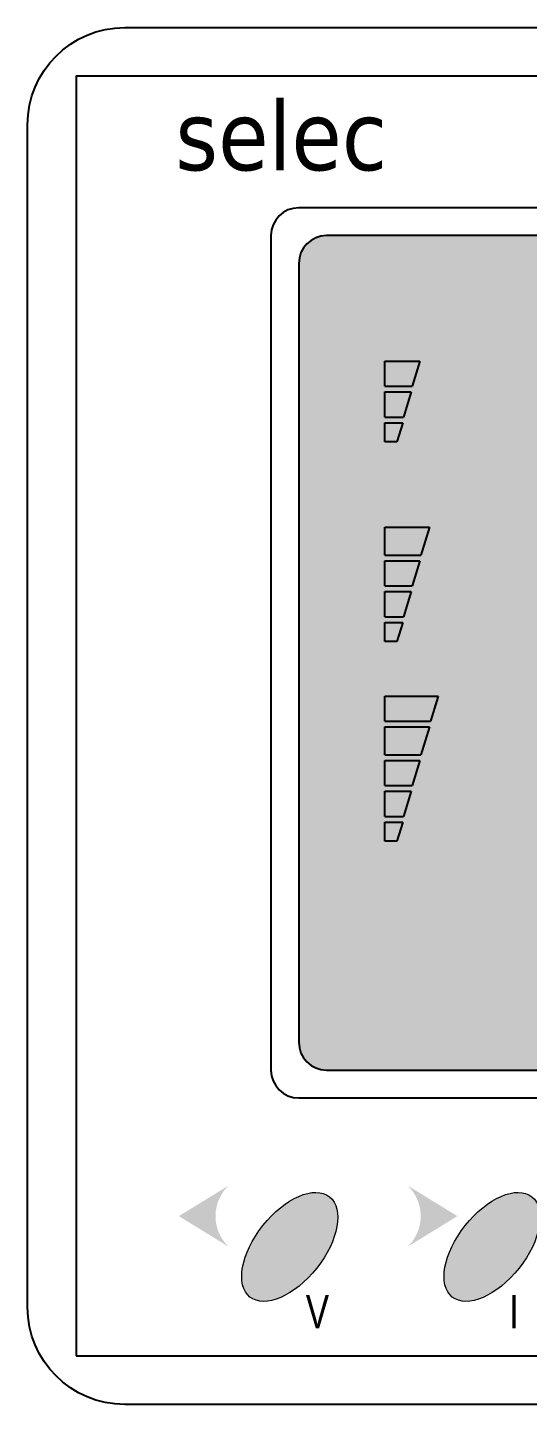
# Model space of a CAD drawing. Header units: millimetres. Extents: x 13402 to 15489, y 85802 to 88728.
# Drawn here: x 14201.2 to 14237.2, y 87143.1 to 87242.1 of the extents above; entities that cross this region are included whole.
import ezdxf

# ---------------------------------------------------------------- set-up
doc = ezdxf.new("R2010")
doc.units = ezdxf.units.MM
doc.layers.add('TEXT', color=7, linetype='Continuous')
doc.styles.add('T25', font='', dxfattribs={"width": 0.8})
doc.styles.get('T25').set_extended_font_data('Dotum')

# ---------------------------------------------------------------- blocks, each defined once
blk = doc.blocks.new('*U1')
at = {"lineweight": 9}
h = blk.add_hatch(color=250, dxfattribs=at)
h.set_gradient(color1=(217, 227, 231), color2=(224, 232, 235), one_color=1, tint=0.899999976158142, name='INVCYLINDER')
edge = h.paths.add_edge_path()
edge.add_line((-28.00000000004366, -74.9584538140334), (27.99999999995634, -74.9584538140334))
edge.add_arc((27.99999999995634, -72.95845381403342), 2, 270, 360)
edge.add_line((29.99999999995635, -72.95845381403342), (29.99999999995635, -16.95845381403342))
edge.add_arc((27.99999999995634, -16.95845381403342), 2, 0, 90)
edge.add_line((27.99999999995634, -14.95845381403342), (-28.00000000004366, -14.95845381403342))
edge.add_arc((-28.00000000004366, -16.95845381403342), 2, 90, 180)
edge.add_line((-30.00000000004366, -16.95845381403342), (-30.00000000004366, -72.95845381403342))
edge.add_arc((-28.00000000004366, -72.95845381403342), 2, 180, 270)
h = blk.add_hatch(color=2, dxfattribs=at)
edge = h.paths.add_edge_path()
edge.add_arc((-32.94800445105648, -85.4597804083751), 3.038219324047453, 133.6611555321697, 226.3388444678303)
edge.add_line((-35.04556709078315, -87.65773573882325), (-38.62122982146684, -85.45978040838234))
edge.add_line((-38.62122982146684, -85.4597804083751), (-35.04556709078315, -83.26182507804332))
h = blk.add_hatch(color=2, dxfattribs=at)
edge = h.paths.add_edge_path()
edge.add_ellipse((-30.64798511605477, -87.67117096787115), major_axis=(2.859751738171742, 3.604113309889246), ratio=0.537190082607228, start_angle=0, end_angle=360)
h = blk.add_hatch(color=2, dxfattribs=at)
edge = h.paths.add_edge_path()
edge.add_arc((-24.27061981725274, -85.4597804083751), 3.038219324047453, 313.66115553216974, 406.33884446783026, ccw=False)
edge.add_line((-22.17305717758427, -87.65773573882325), (-18.59739444675506, -85.45978040838234))
edge.add_line((-18.59739444675506, -85.4597804083751), (-22.17305717758427, -83.26182507804332))
h = blk.add_hatch(color=2, dxfattribs=at)
edge = h.paths.add_edge_path()
edge.add_ellipse((-16.1014094928687, -87.67117096787115), major_axis=(2.859751738171742, 3.604113309889246), ratio=0.537190082607228, start_angle=0, end_angle=360)
at = {"color": 250, "linetype": 'ByBlock', "lineweight": -2}
for p, q in [((-23.80410386924632, -25.79684710642323), (-23.80410386956646, -23.98458654525894)), ((-23.80410386956646, -23.98458654525894), (-21.28633643456851, -23.98458654525894)), ((-23.80410386924632, -25.79684710642323), (-23.80410386956646, -23.98458654525894)), ((-23.80410386956646, -23.98458654525894), (-21.28633643456851, -23.98458654525894)), ((-23.80410386924632, -25.79684710642323), (-23.80410386956646, -23.98458654525894)), ((-23.80410386956646, -23.98458654525894), (-21.28633643456851, -23.98458654525894)), ((-23.80410386924632, -25.79684710642323), (-23.80410386956646, -23.98458654525894)), ((-23.80410386956646, -23.98458654525894), (-21.28633643456851, -23.98458654525894)), ((-21.28633643485955, -23.98458654525894), (-21.84396584038041, -25.79684710642323)), ((-21.28633643485955, -23.98458654525894), (-21.84396584038041, -25.79684710642323)), ((-21.28633643485955, -23.98458654525894), (-21.84396584038041, -25.79684710642323)), ((-21.28633643485955, -23.98458654525894), (-21.84396584038041, -25.79684710642323)), ((-23.80410386956646, -25.79684710642323), (-21.84396584038041, -25.79684710642323)), ((-23.80410386956646, -25.79684710642323), (-21.84396584038041, -25.79684710642323)), ((-23.80410386956646, -25.79684710642323), (-21.84396584038041, -25.79684710642323)), ((-23.80410386956646, -25.79684710642323), (-21.84396584038041, -25.79684710642323)), ((-23.80410386924632, -28.00970056978258), (-23.80410386924632, -26.1974400081599)), ((-23.80410386956646, -26.1974400081599), (-21.90720333936042, -26.1974400081599)), ((-23.80410386924632, -28.00970056978258), (-23.80410386924632, -26.1974400081599)), ((-23.80410386956646, -26.1974400081599), (-21.90720333936042, -26.1974400081599)), ((-23.80410386924632, -28.00970056978258), (-23.80410386924632, -26.1974400081599)), ((-23.80410386956646, -26.1974400081599), (-21.90720333936042, -26.1974400081599)), ((-23.80410386924632, -28.00970056978258), (-23.80410386924632, -26.1974400081599)), ((-23.80410386956646, -26.1974400081599), (-21.90720333936042, -26.1974400081599)), ((-21.90720333936042, -26.1974400081599), (-22.4648327450559, -28.00970056978258)), ((-21.90720333936042, -26.1974400081599), (-22.4648327450559, -28.00970056978258)), ((-21.90720333936042, -26.1974400081599), (-22.4648327450559, -28.00970056978258)), ((-21.90720333936042, -26.1974400081599), (-22.4648327450559, -28.00970056978258)), ((-23.80410386924632, -28.00970056978258), (-22.46483274537604, -28.00970056978258)), ((-23.80410386924632, -28.00970056978258), (-22.46483274537604, -28.00970056978258)), ((-23.80410386924632, -28.00970056978258), (-22.46483274537604, -28.00970056978258)), ((-23.80410386924632, -28.00970056978258), (-22.46483274537604, -28.00970056978258)), ((-23.80410386924632, -29.79744673286769), (-23.80410386924632, -28.41029347152653)), ((-23.80410386956646, -28.41029347152653), (-22.52807024406502, -28.41029347152653)), ((-23.80410386924632, -29.79744673286769), (-23.80410386924632, -28.41029347152653)), ((-23.80410386956646, -28.41029347152653), (-22.52807024406502, -28.41029347152653)), ((-23.80410386924632, -29.79744673286769), (-23.80410386924632, -28.41029347152653)), ((-23.80410386956646, -28.41029347152653), (-22.52807024406502, -28.41029347152653)), ((-23.80410386924632, -29.79744673286769), (-23.80410386924632, -28.41029347152653)), ((-23.80410386956646, -28.41029347152653), (-22.52807024406502, -28.41029347152653)), ((-22.52807024406502, -28.41029347152653), (-22.95489487708255, -29.79744673286769)), ((-22.52807024406502, -28.41029347152653), (-22.95489487708255, -29.79744673286769)), ((-22.52807024406502, -28.41029347152653), (-22.95489487708255, -29.79744673286769)), ((-22.52807024406502, -28.41029347152653), (-22.95489487708255, -29.79744673286769)), ((-22.95489487708255, -29.79744673286769), (-23.80410386924632, -29.79744673286769)), ((-22.95489487708255, -29.79744673286769), (-23.80410386924632, -29.79744673286769)), ((-22.95489487708255, -29.79744673286769), (-23.80410386924632, -29.79744673286769)), ((-22.95489487708255, -29.79744673286769), (-23.80410386924632, -29.79744673286769)), ((-23.80410386956646, -37.9399491674194), (-23.80410386924632, -35.92217070375773)), ((-23.80410386956646, -35.92217070375773), (-20.60223203085479, -35.92217070375773)), ((-23.80410386956646, -37.9399491674194), (-23.80410386924632, -35.92217070375773)), ((-23.80410386956646, -35.92217070375773), (-20.60223203085479, -35.92217070375773)), ((-23.80410386956646, -37.9399491674194), (-23.80410386924632, -35.92217070375773)), ((-23.80410386956646, -35.92217070375773), (-20.60223203085479, -35.92217070375773)), ((-23.80410386956646, -37.9399491674194), (-23.80410386924632, -35.92217070375773)), ((-23.80410386956646, -35.92217070375773), (-20.60223203085479, -35.92217070375773)), ((-20.60223203085479, -35.92217070375773), (-21.2230989356467, -37.9399491674194)), ((-20.60223203085479, -35.92217070375773), (-21.2230989356467, -37.9399491674194)), ((-20.60223203085479, -35.92217070375773), (-21.2230989356467, -37.9399491674194)), ((-20.60223203085479, -35.92217070375773), (-21.2230989356467, -37.9399491674194)), ((-23.80410386924632, -37.9399491674194), (-21.2230989356467, -37.9399491674194)), ((-23.80410386924632, -37.9399491674194), (-21.2230989356467, -37.9399491674194)), ((-23.80410386924632, -37.9399491674194), (-21.2230989356467, -37.9399491674194)), ((-23.80410386924632, -37.9399491674194), (-21.2230989356467, -37.9399491674194)), ((-23.80410386924632, -40.15280263032036), (-23.80410386956646, -38.34054206917063)), ((-23.80410386956646, -38.34054206917063), (-21.28633643456851, -38.34054206917063)), ((-23.80410386924632, -40.15280263032036), (-23.80410386956646, -38.34054206917063)), ((-23.80410386956646, -38.34054206917063), (-21.28633643456851, -38.34054206917063)), ((-23.80410386924632, -40.15280263032036), (-23.80410386956646, -38.34054206917063)), ((-23.80410386956646, -38.34054206917063), (-21.28633643456851, -38.34054206917063)), ((-23.80410386924632, -40.15280263032036), (-23.80410386956646, -38.34054206917063)), ((-23.80410386956646, -38.34054206917063), (-21.28633643456851, -38.34054206917063)), ((-21.28633643485955, -38.34054206917063), (-21.84396584038041, -40.15280263032036)), ((-21.28633643485955, -38.34054206917063), (-21.84396584038041, -40.15280263032036)), ((-21.28633643485955, -38.34054206917063), (-21.84396584038041, -40.15280263032036)), ((-21.28633643485955, -38.34054206917063), (-21.84396584038041, -40.15280263032036)), ((-23.80410386956646, -40.15280263032036), (-21.84396584038041, -40.15280262986197)), ((-23.80410386956646, -40.15280263032036), (-21.84396584038041, -40.15280262986197)), ((-23.80410386956646, -40.15280263032036), (-21.84396584038041, -40.15280262986197)), ((-23.80410386956646, -40.15280263032036), (-21.84396584038041, -40.15280262986197)), ((-23.80410386924632, -42.36565609322133), (-23.80410386924632, -40.55339553207159)), ((-23.80410386956646, -40.55339553207159), (-21.90720333936042, -40.55339553207159)), ((-23.80410386924632, -42.36565609322133), (-23.80410386924632, -40.55339553207159)), ((-23.80410386956646, -40.55339553207159), (-21.90720333936042, -40.55339553207159)), ((-23.80410386924632, -42.36565609322133), (-23.80410386924632, -40.55339553207159)), ((-23.80410386956646, -40.55339553207159), (-21.90720333936042, -40.55339553207159)), ((-23.80410386924632, -42.36565609322133), (-23.80410386924632, -40.55339553207159)), ((-23.80410386956646, -40.55339553207159), (-21.90720333936042, -40.55339553207159)), ((-21.90720333936042, -40.55339553207159), (-22.4648327450559, -42.36565609322133)), ((-21.90720333936042, -40.55339553207159), (-22.4648327450559, -42.36565609322133)), ((-21.90720333936042, -40.55339553207159), (-22.4648327450559, -42.36565609322133)), ((-21.90720333936042, -40.55339553207159), (-22.4648327450559, -42.36565609322133)), ((-23.80410386924632, -42.36565609322133), (-22.46483274537604, -42.36565609322133)), ((-23.80410386924632, -42.36565609322133), (-22.46483274537604, -42.36565609322133)), ((-23.80410386924632, -42.36565609322133), (-22.46483274537604, -42.36565609322133)), ((-23.80410386924632, -42.36565609322133), (-22.46483274537604, -42.36565609322133)), ((-23.80410386924632, -44.15340225723776), (-23.80410386924632, -42.76624899497256)), ((-23.80410386956646, -42.76624899497256), (-22.52807024406502, -42.76624899497256)), ((-23.80410386924632, -44.15340225723776), (-23.80410386924632, -42.76624899497256)), ((-23.80410386956646, -42.76624899497256), (-22.52807024406502, -42.76624899497256)), ((-23.80410386924632, -44.15340225723776), (-23.80410386924632, -42.76624899497256)), ((-23.80410386956646, -42.76624899497256), (-22.52807024406502, -42.76624899497256)), ((-23.80410386924632, -44.15340225723776), (-23.80410386924632, -42.76624899497256)), ((-23.80410386956646, -42.76624899497256), (-22.52807024406502, -42.76624899497256)), ((-22.52807024406502, -42.76624899497256), (-22.95489487708255, -44.15340225723776)), ((-22.52807024406502, -42.76624899497256), (-22.95489487708255, -44.15340225723776)), ((-22.52807024406502, -42.76624899497256), (-22.95489487708255, -44.15340225723776)), ((-22.52807024406502, -42.76624899497256), (-22.95489487708255, -44.15340225723776)), ((-22.95489487708255, -44.15340225723776), (-23.80410386924632, -44.15340225723776)), ((-22.95489487708255, -44.15340225723776), (-23.80410386924632, -44.15340225723776)), ((-22.95489487708255, -44.15340225723776), (-23.80410386924632, -44.15340225723776)), ((-22.95489487708255, -44.15340225723776), (-23.80410386924632, -44.15340225723776)), ((-23.80410386924632, -49.87753332545253), (-23.80410386956646, -48.06527276476117)), ((-23.80410386956646, -48.06527276476117), (-19.98136512619385, -48.06527276476117)), ((-23.80410386924632, -49.87753332545253), (-23.80410386956646, -48.06527276476117)), ((-23.80410386956646, -48.06527276476117), (-19.98136512619385, -48.06527276476117)), ((-23.80410386924632, -49.87753332545253), (-23.80410386956646, -48.06527276476117)), ((-23.80410386956646, -48.06527276476117), (-19.98136512619385, -48.06527276476117)), ((-23.80410386924632, -49.87753332545253), (-23.80410386956646, -48.06527276476117)), ((-23.80410386956646, -48.06527276476117), (-19.98136512619385, -48.06527276476117)), ((-19.98136512619385, -48.06527276476117), (-20.53899453196209, -49.87753332545253)), ((-19.98136512619385, -48.06527276476117), (-20.53899453196209, -49.87753332545253)), ((-19.98136512619385, -48.06527276476117), (-20.53899453196209, -49.87753332545253)), ((-19.98136512619385, -48.06527276476117), (-20.53899453196209, -49.87753332545253)), ((-23.80410386956646, -49.87753332545253), (-20.53899453196209, -49.87753332545253)), ((-23.80410386956646, -49.87753332545253), (-20.53899453196209, -49.87753332545253)), ((-23.80410386956646, -49.87753332545253), (-20.53899453196209, -49.87753332545253)), ((-23.80410386956646, -49.87753332545253), (-20.53899453196209, -49.87753332545253)), ((-23.80410386956646, -52.29590469085815), (-23.80410386924632, -50.27812622766214)), ((-23.80410386956646, -50.27812622766214), (-20.60223203085479, -50.27812622766214)), ((-23.80410386956646, -52.29590469085815), (-23.80410386924632, -50.27812622766214)), ((-23.80410386956646, -50.27812622766214), (-20.60223203085479, -50.27812622766214)), ((-23.80410386956646, -52.29590469085815), (-23.80410386924632, -50.27812622766214)), ((-23.80410386956646, -50.27812622766214), (-20.60223203085479, -50.27812622766214)), ((-23.80410386956646, -52.29590469085815), (-23.80410386924632, -50.27812622766214)), ((-23.80410386956646, -50.27812622766214), (-20.60223203085479, -50.27812622766214)), ((-20.60223203085479, -50.27812622766214), (-21.2230989356467, -52.29590469085815)), ((-20.60223203085479, -50.27812622766214), (-21.2230989356467, -52.29590469085815)), ((-20.60223203085479, -50.27812622766214), (-21.2230989356467, -52.29590469085815)), ((-20.60223203085479, -50.27812622766214), (-21.2230989356467, -52.29590469085815)), ((-23.80410386924632, -52.29590469085815), (-21.2230989356467, -52.29590469085815)), ((-23.80410386924632, -52.29590469085815), (-21.2230989356467, -52.29590469085815)), ((-23.80410386924632, -52.29590469085815), (-21.2230989356467, -52.29590469085815)), ((-23.80410386924632, -52.29590469085815), (-21.2230989356467, -52.29590469085815)), ((-23.80410386924632, -54.50875815423206), (-23.80410386956646, -52.6964975926021)), ((-23.80410386956646, -52.6964975926021), (-21.28633643456851, -52.6964975926021)), ((-23.80410386924632, -54.50875815423206), (-23.80410386956646, -52.6964975926021)), ((-23.80410386956646, -52.6964975926021), (-21.28633643456851, -52.6964975926021)), ((-23.80410386924632, -54.50875815423206), (-23.80410386956646, -52.6964975926021)), ((-23.80410386956646, -52.6964975926021), (-21.28633643456851, -52.6964975926021)), ((-23.80410386924632, -54.50875815423206), (-23.80410386956646, -52.6964975926021)), ((-23.80410386956646, -52.6964975926021), (-21.28633643456851, -52.6964975926021)), ((-21.28633643485955, -52.6964975926021), (-21.84396584038041, -54.50875815423206)), ((-21.28633643485955, -52.6964975926021), (-21.84396584038041, -54.50875815423206)), ((-21.28633643485955, -52.6964975926021), (-21.84396584038041, -54.50875815423206)), ((-21.28633643485955, -52.6964975926021), (-21.84396584038041, -54.50875815423206)), ((-23.80410386956646, -54.50875815423206), (-21.84396584038041, -54.50875815375912)), ((-23.80410386956646, -54.50875815423206), (-21.84396584038041, -54.50875815375912)), ((-23.80410386956646, -54.50875815423206), (-21.84396584038041, -54.50875815375912)), ((-23.80410386956646, -54.50875815423206), (-21.84396584038041, -54.50875815375912)), ((-23.80410386924632, -56.72161161666008), (-23.80410386924632, -54.90935105596872)), ((-23.80410386956646, -54.90935105596872), (-21.90720333936042, -54.90935105596872)), ((-23.80410386924632, -56.72161161666008), (-23.80410386924632, -54.90935105596872)), ((-23.80410386956646, -54.90935105596872), (-21.90720333936042, -54.90935105596872)), ((-23.80410386924632, -56.72161161666008), (-23.80410386924632, -54.90935105596872)), ((-23.80410386956646, -54.90935105596872), (-21.90720333936042, -54.90935105596872)), ((-23.80410386924632, -56.72161161666008), (-23.80410386924632, -54.90935105596872)), ((-23.80410386956646, -54.90935105596872), (-21.90720333936042, -54.90935105596872)), ((-21.90720333936042, -54.90935105596872), (-22.4648327450559, -56.72161161666008)), ((-21.90720333936042, -54.90935105596872), (-22.4648327450559, -56.72161161666008)), ((-21.90720333936042, -54.90935105596872), (-22.4648327450559, -56.72161161666008)), ((-21.90720333936042, -54.90935105596872), (-22.4648327450559, -56.72161161666008)), ((-23.80410386924632, -56.72161161666008), (-22.46483274537604, -56.72161161666008)), ((-23.80410386924632, -56.72161161666008), (-22.46483274537604, -56.72161161666008)), ((-23.80410386924632, -56.72161161666008), (-22.46483274537604, -56.72161161666008)), ((-23.80410386924632, -56.72161161666008), (-22.46483274537604, -56.72161161666008)), ((-23.80410386924632, -58.50935778068379), (-23.80410386924632, -57.12220451886969)), ((-23.80410386956646, -57.12220451886969), (-22.52807024406502, -57.12220451886969)), ((-23.80410386924632, -58.50935778068379), (-23.80410386924632, -57.12220451886969)), ((-23.80410386956646, -57.12220451886969), (-22.52807024406502, -57.12220451886969)), ((-23.80410386924632, -58.50935778068379), (-23.80410386924632, -57.12220451886969)), ((-23.80410386956646, -57.12220451886969), (-22.52807024406502, -57.12220451886969)), ((-23.80410386924632, -58.50935778068379), (-23.80410386924632, -57.12220451886969)), ((-23.80410386956646, -57.12220451886969), (-22.52807024406502, -57.12220451886969)), ((-22.52807024406502, -57.12220451886969), (-22.95489487708255, -58.50935778068379)), ((-22.52807024406502, -57.12220451886969), (-22.95489487708255, -58.50935778068379)), ((-22.52807024406502, -57.12220451886969), (-22.95489487708255, -58.50935778068379)), ((-22.52807024406502, -57.12220451886969), (-22.95489487708255, -58.50935778068379)), ((-22.95489487708255, -58.50935778068379), (-23.80410386924632, -58.50935778068379)), ((-22.95489487708255, -58.50935778068379), (-23.80410386924632, -58.50935778068379)), ((-22.95489487708255, -58.50935778068379), (-23.80410386924632, -58.50935778068379)), ((-22.95489487708255, -58.50935778068379), (-23.80410386924632, -58.50935778068379))]:
    blk.add_line(p, q, dxfattribs=at)
for points in [[(-42.5, 0), (42.5, 0, -0.4142135623730951), (49.5, -7), (49.5, -92, -0.4142135623730951), (42.5, -99), (-42.5, -99, -0.4142135623730951), (-49.49999999999999, -92), (-49.49999999999999, -7, -0.4142135623730951)], [(-28.00000000004366, -74.9584538140334), (27.99999999995634, -74.9584538140334, 0.4142135623730951), (29.99999999995635, -72.95845381403342), (29.99999999995635, -16.95845381403342, 0.4142135623730951), (27.99999999995634, -14.95845381403342), (-28.00000000004366, -14.95845381403342, 0.4142135623730951), (-30.00000000004366, -16.95845381403342), (-30.00000000004366, -72.95845381403342, 0.4142135623730951)]]:
    blk.add_lwpolyline(points, format="xyb", close=True)
at = {"color": 56}
blk.add_lwpolyline([(-46, -95.5), (46, -95.5), (46, -3.5), (-46, -3.5)], close=True, dxfattribs=at)
at = {"color": 252, "true_color": 0x9e9e8a}
blk.add_lwpolyline([(-30.00000000007276, -76.9584538140407), (29.99999999992724, -76.9584538140407, 0.4142135623730951), (31.99999999992724, -74.9584538140407), (31.99999999992724, -14.95845381404069, 0.4142135623730951), (29.99999999992724, -12.95845381404069), (-30.00000000007276, -12.95845381404069, 0.4142135623730951), (-32.00000000007276, -14.95845381404069), (-32.00000000007276, -74.9584538140407, 0.4142135623730951)], format="xyb", close=True, dxfattribs=at)
at = {"color": 2, "lineweight": 9}
for centre in [(-30.64798511605477, -87.67117096787115), (-16.1014094928687, -87.67117096787115)]:
    blk.add_ellipse(centre, major_axis=(2.859751738171742, 3.604113309889246), ratio=0.537190082607228, dxfattribs=at)
at = {"color": 2, "insert": (-31.26608708691492, -7.80419899620756), "char_height": 5, "width": 2201.820319266277, "attachment_point": 5}
blk.add_mtext('{\\fTahoma|b0|i0|c0|p34;selec}', dxfattribs=at)
at = {"layer": 'TEXT', "color": 2, "style": 'T25', "width": 0.8}
for s, p in [('V', (-29.49579453658953, -93.52683261691709)), ('I', (-14.87730856488633, -93.52683261691709))]:
    blk.add_text(s, height=2.402478292500001, dxfattribs=at).set_placement(p)

msp = doc.modelspace()

# ---------------------------------------------------------------- block references
msp.add_blockref('*U1', (14250.73396515855, 87242.14759021418))

doc.saveas('drawing.dxf')
